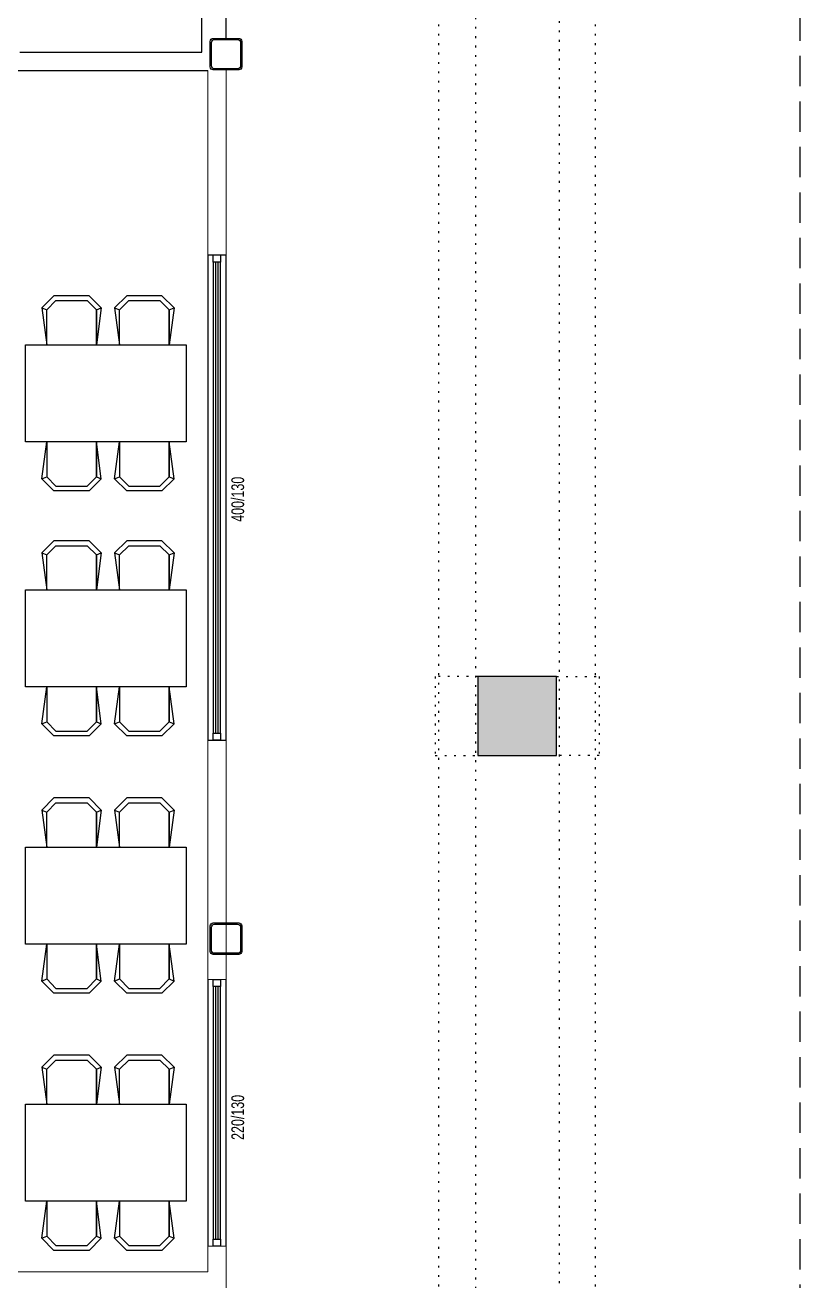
# Model space of a CAD drawing. Header units: centimetres. Extents: x 681015 to 688218, y 3995806 to 4004619.
# Drawn here: x 684778 to 685417, y 4000407 to 4001442 of the extents above; entities that cross this region are included whole.
import ezdxf

# ---------------------------------------------------------------- set-up
doc = ezdxf.new("R2010")
doc.units = ezdxf.units.CM
doc.header["$LTSCALE"] = 100
doc.header["$MEASUREMENT"] = 0
for name, pattern in [('DOT4', [0.0775, 0.015, -0.0625]), ('HIDDEN', [0.375, 0.25, -0.125]), ('HIDDEN2', [0.1875, 0.125, -0.0625])]:
    doc.linetypes.add(name, pattern=pattern)
for name, color, linetype in [('A-TEFRİŞ 2', 35, 'Continuous'), ('B-H', 34, 'Continuous'), ('BA', 6, 'Continuous'), ('CAM-PER', 8, 'Continuous'), ('CAM1234', 3, 'Continuous'), ('DUV', 4, 'Continuous'), ('IZ1', 8, 'HIDDEN2'), ('YZ1', 7, 'Continuous')]:
    doc.layers.add(name, color=color, linetype=linetype)
doc.layers.add('DOGALGAZ', color=130, linetype='Continuous', lineweight=0)
doc.styles.add('OL', font='arial.ttf', dxfattribs={"width": 0.8, "height": 15})

msp = doc.modelspace()

# ---------------------------------------------------------------- hatches: boundary and pattern name
at = {"layer": 'B-H'}
h = msp.add_hatch(dxfattribs=at)
h.set_pattern_fill('ANSI33', color=256, scale=50, angle=360, style=0)
h.set_pattern_definition([(45, (48904.074, -24825.709), (-8.838834765, 8.838834765), []), (45, (48912.912, -24825.709), (-8.838834765, 8.838834765), [6.25, -3.125])])
h.paths.add_polyline_path([(682779, 4000905.2), (682714, 4000905.2), (682714, 4000840.2), (682779, 4000840.2)])
h.paths.add_polyline_path([(685216.5, 4000905.2), (685151.5, 4000905.2), (685151.5, 4000840.2), (685216.5, 4000840.2)])
h.paths.add_polyline_path([(685216.5, 3998400.2), (685151.5, 3998400.2), (685151.5, 3998335.2), (685216.5, 3998335.2)])
h.paths.add_polyline_path([(685216.5, 3999235.2), (685151.5, 3999235.2), (685151.5, 3999170.2), (685216.5, 3999170.2)])
h.paths.add_polyline_path([(685216.5, 4000070.2), (685151.5, 4000070.2), (685151.5, 4000005.2), (685216.5, 4000005.2)])
h.paths.add_polyline_path([(682779, 4000070.2), (682714, 4000070.2), (682714, 4000005.2), (682779, 4000005.2)])
h.paths.add_polyline_path([(682779, 3999235.2), (682714, 3999235.2), (682714, 3999170.2), (682779, 3999170.2)])
h.paths.add_polyline_path([(682779, 3998400.2), (682714, 3998400.2), (682714, 3998335.2), (682779, 3998335.2)])
h.paths.add_polyline_path([(685216.5, 3997567.7), (685151.5, 3997567.7), (685151.5, 3997502.7), (685216.5, 3997502.7)])
h.paths.add_polyline_path([(684356.5, 3997557.7), (684301.5, 3997557.7), (684301.5, 3997502.7), (684356.5, 3997502.7)])
h.paths.add_polyline_path([(683561.5, 3997557.7), (683506.5, 3997557.7), (683506.5, 3997502.7), (683561.5, 3997502.7)])
h.paths.add_polyline_path([(682779, 3997567.7), (682714, 3997567.7), (682714, 3997502.7), (682779, 3997502.7)])

# ---------------------------------------------------------------- linework, layer by layer
at = {"layer": 'A-TEFRİŞ 2'}
for points in [[(684796.2, 4001178.7), (684796.2, 4001207.4), (684803.8, 4001215.1), (684829.5, 4001215.1), (684837.2, 4001207.4), (684837.2, 4001178.7), (684837.2, 4001207.4), (684841.2, 4001209.1), (684831.2, 4001219.1), (684802.2, 4001219.1), (684792.2, 4001209.1), (684796.2, 4001207.4)], [(684856.2, 4001178.7), (684856.2, 4001207.4), (684863.8, 4001215.1), (684889.5, 4001215.1), (684897.2, 4001207.4), (684897.2, 4001178.7), (684897.2, 4001207.4), (684901.2, 4001209.1), (684891.2, 4001219.1), (684862.2, 4001219.1), (684852.2, 4001209.1), (684856.2, 4001207.4)], [(684792.2, 4001209.1), (684796.2, 4001178.7)], [(684841.2, 4001209.1), (684837.2, 4001178.7)], [(684852.2, 4001209.1), (684856.2, 4001178.7)], [(684901.2, 4001209.1), (684897.2, 4001178.7)], [(684796.2, 4001098.7), (684796.2, 4001069.9), (684803.8, 4001062.2), (684829.5, 4001062.2), (684837.2, 4001069.9), (684837.2, 4001098.7), (684837.2, 4001069.9), (684841.2, 4001068.2), (684831.2, 4001058.2), (684802.2, 4001058.2), (684792.2, 4001068.2), (684796.2, 4001069.9)], [(684792.2, 4001068.2), (684796.2, 4001098.7)], [(684841.2, 4001068.2), (684837.2, 4001098.7)], [(684856.2, 4001098.7), (684856.2, 4001069.9), (684863.8, 4001062.2), (684889.5, 4001062.2), (684897.2, 4001069.9), (684897.2, 4001098.7), (684897.2, 4001069.9), (684901.2, 4001068.2), (684891.2, 4001058.2), (684862.2, 4001058.2), (684852.2, 4001068.2), (684856.2, 4001069.9)], [(684852.2, 4001068.2), (684856.2, 4001098.7)], [(684901.2, 4001068.2), (684897.2, 4001098.7)], [(684796.2, 4000976.7), (684796.2, 4001005.5), (684803.8, 4001013.1), (684829.5, 4001013.1), (684837.2, 4001005.5), (684837.2, 4000976.7), (684837.2, 4001005.5), (684841.2, 4001007.1), (684831.2, 4001017.1), (684802.2, 4001017.1), (684792.2, 4001007.1), (684796.2, 4001005.5)], [(684856.2, 4000976.7), (684856.2, 4001005.5), (684863.8, 4001013.1), (684889.5, 4001013.1), (684897.2, 4001005.5), (684897.2, 4000976.7), (684897.2, 4001005.5), (684901.2, 4001007.1), (684891.2, 4001017.1), (684862.2, 4001017.1), (684852.2, 4001007.1), (684856.2, 4001005.5)], [(684792.2, 4001007.1), (684796.2, 4000976.7)], [(684841.2, 4001007.1), (684837.2, 4000976.7)], [(684852.2, 4001007.1), (684856.2, 4000976.7)], [(684901.2, 4001007.1), (684897.2, 4000976.7)], [(684796.2, 4000896.7), (684796.2, 4000867.9), (684803.8, 4000860.3), (684829.5, 4000860.3), (684837.2, 4000867.9), (684837.2, 4000896.7), (684837.2, 4000867.9), (684841.2, 4000866.3), (684831.2, 4000856.3), (684802.2, 4000856.3), (684792.2, 4000866.3), (684796.2, 4000867.9)], [(684792.2, 4000866.3), (684796.2, 4000896.7)], [(684841.2, 4000866.3), (684837.2, 4000896.7)], [(684856.2, 4000896.7), (684856.2, 4000867.9), (684863.8, 4000860.3), (684889.5, 4000860.3), (684897.2, 4000867.9), (684897.2, 4000896.7), (684897.2, 4000867.9), (684901.2, 4000866.3), (684891.2, 4000856.3), (684862.2, 4000856.3), (684852.2, 4000866.3), (684856.2, 4000867.9)], [(684852.2, 4000866.3), (684856.2, 4000896.7)], [(684901.2, 4000866.3), (684897.2, 4000896.7)], [(684796.2, 4000764.7), (684796.2, 4000793.5), (684803.8, 4000801.2), (684829.5, 4000801.2), (684837.2, 4000793.5), (684837.2, 4000764.7), (684837.2, 4000793.5), (684841.2, 4000795.2), (684831.2, 4000805.2), (684802.2, 4000805.2), (684792.2, 4000795.2), (684796.2, 4000793.5)], [(684856.2, 4000764.7), (684856.2, 4000793.5), (684863.8, 4000801.2), (684889.5, 4000801.2), (684897.2, 4000793.5), (684897.2, 4000764.7), (684897.2, 4000793.5), (684901.2, 4000795.2), (684891.2, 4000805.2), (684862.2, 4000805.2), (684852.2, 4000795.2), (684856.2, 4000793.5)], [(684792.2, 4000795.2), (684796.2, 4000764.7)], [(684841.2, 4000795.2), (684837.2, 4000764.7)], [(684852.2, 4000795.2), (684856.2, 4000764.7)], [(684901.2, 4000795.2), (684897.2, 4000764.7)], [(684796.2, 4000684.7), (684796.2, 4000656), (684803.8, 4000648.3), (684829.5, 4000648.3), (684837.2, 4000656), (684837.2, 4000684.7), (684837.2, 4000656), (684841.2, 4000654.3), (684831.2, 4000644.3), (684802.2, 4000644.3), (684792.2, 4000654.3), (684796.2, 4000656)], [(684792.2, 4000654.3), (684796.2, 4000684.7)], [(684841.2, 4000654.3), (684837.2, 4000684.7)], [(684856.2, 4000684.7), (684856.2, 4000656), (684863.8, 4000648.3), (684889.5, 4000648.3), (684897.2, 4000656), (684897.2, 4000684.7), (684897.2, 4000656), (684901.2, 4000654.3), (684891.2, 4000644.3), (684862.2, 4000644.3), (684852.2, 4000654.3), (684856.2, 4000656)], [(684852.2, 4000654.3), (684856.2, 4000684.7)], [(684901.2, 4000654.3), (684897.2, 4000684.7)], [(684796.2, 4000552.8), (684796.2, 4000581.6), (684803.8, 4000589.2), (684829.5, 4000589.2), (684837.2, 4000581.6), (684837.2, 4000552.8), (684837.2, 4000581.6), (684841.2, 4000583.2), (684831.2, 4000593.2), (684802.2, 4000593.2), (684792.2, 4000583.2), (684796.2, 4000581.6)], [(684856.2, 4000552.8), (684856.2, 4000581.6), (684863.8, 4000589.2), (684889.5, 4000589.2), (684897.2, 4000581.6), (684897.2, 4000552.8), (684897.2, 4000581.6), (684901.2, 4000583.2), (684891.2, 4000593.2), (684862.2, 4000593.2), (684852.2, 4000583.2), (684856.2, 4000581.6)], [(684792.2, 4000583.2), (684796.2, 4000552.8)], [(684841.2, 4000583.2), (684837.2, 4000552.8)], [(684852.2, 4000583.2), (684856.2, 4000552.8)], [(684901.2, 4000583.2), (684897.2, 4000552.8)], [(684796.2, 4000472.8), (684796.2, 4000444), (684803.8, 4000436.3), (684829.5, 4000436.3), (684837.2, 4000444), (684837.2, 4000472.8), (684837.2, 4000444), (684841.2, 4000442.3), (684831.2, 4000432.3), (684802.2, 4000432.3), (684792.2, 4000442.3), (684796.2, 4000444)], [(684792.2, 4000442.3), (684796.2, 4000472.8)], [(684841.2, 4000442.3), (684837.2, 4000472.8)], [(684856.2, 4000472.8), (684856.2, 4000444), (684863.8, 4000436.3), (684889.5, 4000436.3), (684897.2, 4000444), (684897.2, 4000472.8), (684897.2, 4000444), (684901.2, 4000442.3), (684891.2, 4000432.3), (684862.2, 4000432.3), (684852.2, 4000442.3), (684856.2, 4000444)], [(684852.2, 4000442.3), (684856.2, 4000472.8)], [(684901.2, 4000442.3), (684897.2, 4000472.8)]]:
    msp.add_lwpolyline(points, dxfattribs=at)
for points in [[(684778.8, 4001178.7), (684911.2, 4001178.7), (684911.2, 4001098.7), (684778.8, 4001098.7)], [(684778.8, 4000976.7), (684911.2, 4000976.7), (684911.2, 4000896.7), (684778.8, 4000896.7)], [(684778.8, 4000764.7), (684911.2, 4000764.7), (684911.2, 4000684.7), (684778.8, 4000684.7)], [(684778.8, 4000552.8), (684911.2, 4000552.8), (684911.2, 4000472.8), (684778.8, 4000472.8)]]:
    msp.add_lwpolyline(points, close=True, dxfattribs=at)
at = {"layer": 'BA'}
for points in [[(684933.5, 4001431.2), (684954.5, 4001431.2, -0.414214), (684957, 4001428.7), (684957, 4001407.7, -0.414214), (684954.5, 4001405.2), (684933.5, 4001405.2, -0.414214), (684931, 4001407.7), (684931, 4001428.7, -0.414214)], [(684934.5, 4001430.2), (684953.5, 4001430.2, -0.414214), (684956, 4001427.7), (684956, 4001408.7, -0.414214), (684953.5, 4001406.2), (684934.5, 4001406.2, -0.414214), (684932, 4001408.7), (684932, 4001427.7, -0.414214)], [(684933.5, 4000702.2), (684954.5, 4000702.2, -0.414214), (684957, 4000699.7), (684957, 4000678.7, -0.414214), (684954.5, 4000676.2), (684933.5, 4000676.2, -0.414214), (684931, 4000678.7), (684931, 4000699.7, -0.414214)], [(684934.5, 4000701.2), (684953.5, 4000701.2, -0.414214), (684956, 4000698.7), (684956, 4000679.7, -0.414214), (684953.5, 4000677.2), (684934.5, 4000677.2, -0.414214), (684932, 4000679.7), (684932, 4000698.7, -0.414214)]]:
    msp.add_lwpolyline(points, format="xyb", close=True, dxfattribs=at)
msp.add_lwpolyline([(685216.5, 4000905.2), (685151.5, 4000905.2), (685151.5, 4000840.2), (685216.5, 4000840.2)], close=True, dxfattribs=at)
at = {"layer": 'CAM-PER'}
for p, q in [((684929, 4001252.7), (684929, 4000852.7)), ((684944, 4000852.7), (684944, 4001252.7)), ((684929, 4000655.7), (684929, 4000435.7)), ((684944, 4000435.7), (684944, 4000655.7))]:
    msp.add_line(p, q, dxfattribs=at)
for points in [[(684933.5, 4001246.7), (684933.5, 4000858.7)], [(684939.5, 4000858.7), (684939.5, 4001246.7)], [(684933.5, 4000649.7), (684933.5, 4000441.7)], [(684939.5, 4000441.7), (684939.5, 4000649.7)]]:
    msp.add_lwpolyline(points, dxfattribs=at)
at = {"layer": 'CAM1234'}
for points in [[(684939.5, 4001252.7), (684939.5, 4001246.7), (684933.5, 4001246.7), (684933.5, 4001252.7)], [(684939.5, 4000858.7), (684939.5, 4000852.7), (684933.5, 4000852.7), (684933.5, 4000858.7)], [(684939.5, 4000655.7), (684939.5, 4000649.7), (684933.5, 4000649.7), (684933.5, 4000655.7)], [(684939.5, 4000441.7), (684939.5, 4000435.7), (684933.5, 4000435.7), (684933.5, 4000441.7)]]:
    msp.add_lwpolyline(points, close=True, dxfattribs=at)
at = {"layer": 'CAM1234', "lineweight": 25}
for points in [[(684935.5, 4000858.7), (684935.5, 4001246.7)], [(684937.5, 4000858.7), (684937.5, 4001246.7)], [(684935.5, 4000441.7), (684935.5, 4000649.7)], [(684937.5, 4000441.7), (684937.5, 4000649.7)]]:
    msp.add_lwpolyline(points, dxfattribs=at)
at = {"layer": 'DOGALGAZ'}
for p, q in [((684929, 4001252.7), (684929, 4001404.7)), ((684944, 4001252.7), (684944, 4001404.7)), ((684929, 4000655.7), (684929, 4000852.7)), ((684944, 4000655.7), (684944, 4000852.7)), ((684944, 4000655.7), (684929, 4000655.7)), ((684944, 4000435.7), (684929, 4000435.7)), ((684929, 4000414.7), (684929, 4000435.7)), ((684944, 4000335.7), (684944, 4000435.7)), ((684929, 4000414.7), (684473, 4000414.7))]:
    msp.add_line(p, q, dxfattribs=at)
at = {"layer": 'DUV', "linetype": 'HIDDEN'}
msp.add_line((685417, 4003779.2), (685417, 3997102.9), dxfattribs=at)
at = {"layer": 'DUV'}
for p, q in [((684944, 4001431.2), (684944, 4001532.7)), ((684774, 4001419.7), (684924, 4001419.7)), ((684473, 4001404.7), (684929, 4001404.7)), ((684929, 4001252.7), (684944, 4001252.7)), ((684929, 4000852.7), (684944, 4000852.7))]:
    msp.add_line(p, q, dxfattribs=at)
msp.add_lwpolyline([(684924, 4001419.7), (684924, 4001552.7), (685126.5, 4001552.7), (685126.5, 4001742.7)], dxfattribs=at)
at = {"layer": 'IZ1', "linetype": 'DOT4'}
for p, q in [((685218.5, 4003375.2), (685218.5, 3997535.2)), ((685248.5, 3997535.2), (685248.5, 4003375.2)), ((685119.5, 3997535.2), (685119.5, 4001704.2)), ((685149.5, 4001704.2), (685149.5, 3997535.2))]:
    msp.add_line(p, q, dxfattribs=at)
for points in [[(685151.5, 4000905.2), (685116.5, 4000905.2), (685116.5, 4000840.2), (685151.5, 4000840.2)], [(685216.5, 4000905.2), (685251.5, 4000905.2), (685251.5, 4000840.2), (685216.5, 4000840.2)]]:
    msp.add_lwpolyline(points, dxfattribs=at)

# ---------------------------------------------------------------- texts
at = {"layer": 'YZ1', "style": 'OL', "width": 0.7}
for s, p in [('400/130', (684958.9, 4001032.8)), ('220/130', (684958.9, 4000523.4))]:
    msp.add_text(s, height=10.5, rotation=90, dxfattribs=at).set_placement(p)

doc.saveas('drawing.dxf')
